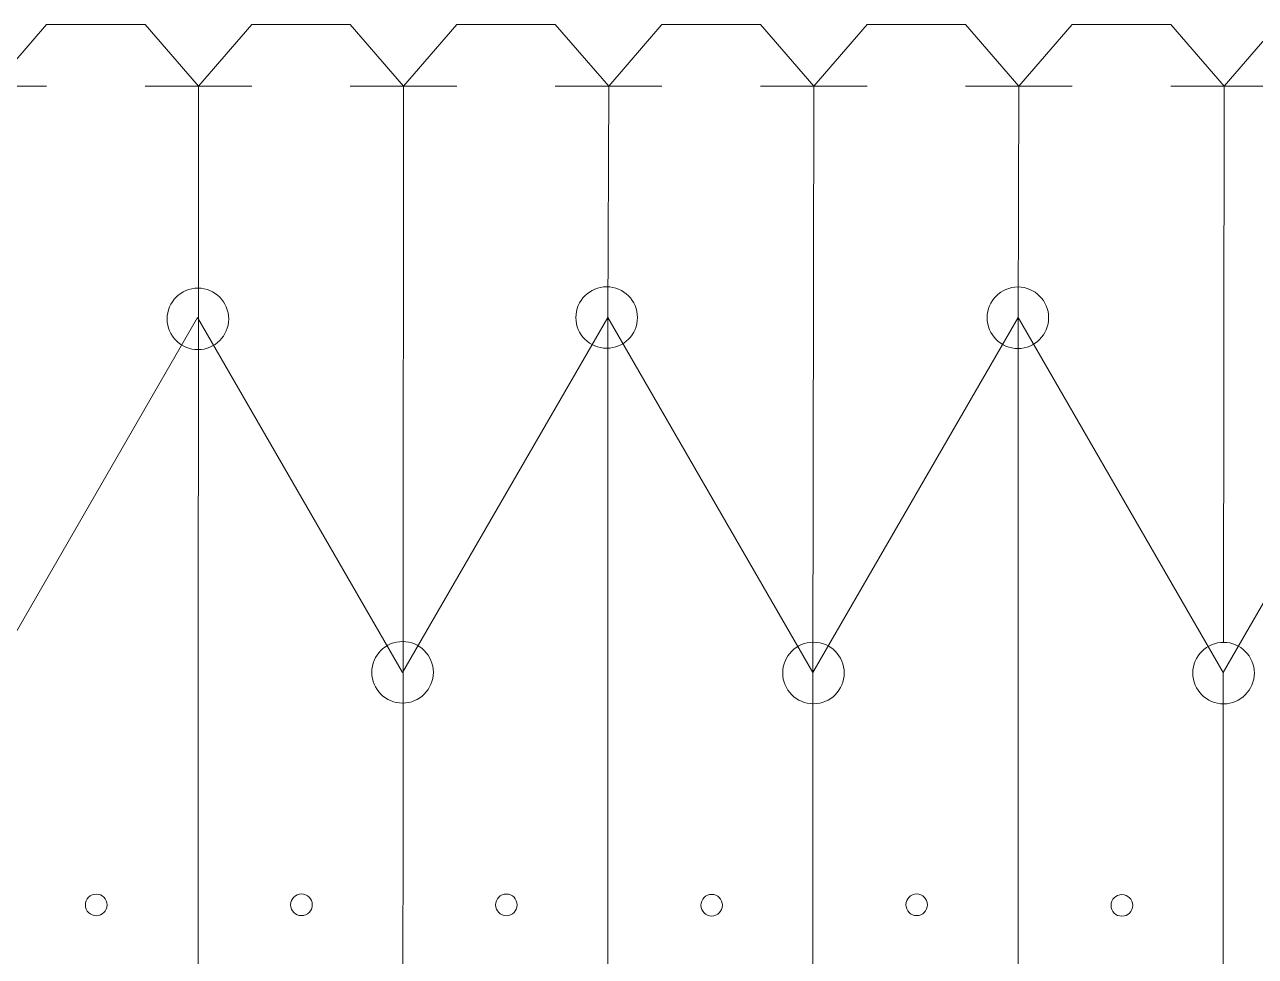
# Model space of a CAD drawing. Header units: inches. Extents: x -11.3 to 7.3, y 1.6 to 5.1.
# Drawn here: x -9.057 to -6.695, y 3.343 to 5.133 of the extents above; entities that cross this region are included whole.
import ezdxf
from ezdxf.lldxf.tags import DXFTag

# ---------------------------------------------------------------- set-up
doc = ezdxf.new("R2010")
doc.units = ezdxf.units.IN
doc.header["$MEASUREMENT"] = 0
doc.layers.add('Layer 1', color=7, linetype='Continuous')
doc.layers.add('SLD-0', color=7, linetype='Continuous')
tags = doc.linetypes.add('New Line1', pattern=[2, 1, -1]).pattern_tags.tags
tags[6:7] = [DXFTag(74, 4), DXFTag(75, 0), DXFTag(340, '0'), DXFTag(46, 1.0), DXFTag(50, 0.0), DXFTag(44, 0.0), DXFTag(45, 0.0)]
tags[4:5] = [DXFTag(74, 4), DXFTag(75, 0), DXFTag(340, '0'), DXFTag(46, 1.0), DXFTag(50, 0.0), DXFTag(44, 0.0), DXFTag(45, 0.0)]
tags = doc.linetypes.add('New Line137', pattern=[2, 1, -1]).pattern_tags.tags
tags[6:7] = [DXFTag(74, 4), DXFTag(75, 0), DXFTag(340, '0'), DXFTag(46, 1.0), DXFTag(50, 0.0), DXFTag(44, 0.0), DXFTag(45, 0.0)]
tags[4:5] = [DXFTag(74, 4), DXFTag(75, 0), DXFTag(340, '0'), DXFTag(46, 1.0), DXFTag(50, 0.0), DXFTag(44, 0.0), DXFTag(45, 0.0)]
tags = doc.linetypes.add('New Line14', pattern=[2, 1, -1]).pattern_tags.tags
tags[6:7] = [DXFTag(74, 4), DXFTag(75, 0), DXFTag(340, '0'), DXFTag(46, 1.0), DXFTag(50, 0.0), DXFTag(44, 0.0), DXFTag(45, 0.0)]
tags[4:5] = [DXFTag(74, 4), DXFTag(75, 0), DXFTag(340, '0'), DXFTag(46, 1.0), DXFTag(50, 0.0), DXFTag(44, 0.0), DXFTag(45, 0.0)]
tags = doc.linetypes.add('New Line144', pattern=[2, 1, -1]).pattern_tags.tags
tags[6:7] = [DXFTag(74, 4), DXFTag(75, 0), DXFTag(340, '0'), DXFTag(46, 1.0), DXFTag(50, 0.0), DXFTag(44, 0.0), DXFTag(45, 0.0)]
tags[4:5] = [DXFTag(74, 4), DXFTag(75, 0), DXFTag(340, '0'), DXFTag(46, 1.0), DXFTag(50, 0.0), DXFTag(44, 0.0), DXFTag(45, 0.0)]
tags = doc.linetypes.add('New Line147', pattern=[2, 1, -1]).pattern_tags.tags
tags[6:7] = [DXFTag(74, 4), DXFTag(75, 0), DXFTag(340, '0'), DXFTag(46, 1.0), DXFTag(50, 0.0), DXFTag(44, 0.0), DXFTag(45, 0.0)]
tags[4:5] = [DXFTag(74, 4), DXFTag(75, 0), DXFTag(340, '0'), DXFTag(46, 1.0), DXFTag(50, 0.0), DXFTag(44, 0.0), DXFTag(45, 0.0)]
tags = doc.linetypes.add('New Line149', pattern=[2, 1, -1]).pattern_tags.tags
tags[6:7] = [DXFTag(74, 4), DXFTag(75, 0), DXFTag(340, '0'), DXFTag(46, 1.0), DXFTag(50, 0.0), DXFTag(44, 0.0), DXFTag(45, 0.0)]
tags[4:5] = [DXFTag(74, 4), DXFTag(75, 0), DXFTag(340, '0'), DXFTag(46, 1.0), DXFTag(50, 0.0), DXFTag(44, 0.0), DXFTag(45, 0.0)]
tags = doc.linetypes.add('New Line16', pattern=[2, 1, -1]).pattern_tags.tags
tags[6:7] = [DXFTag(74, 4), DXFTag(75, 0), DXFTag(340, '0'), DXFTag(46, 1.0), DXFTag(50, 0.0), DXFTag(44, 0.0), DXFTag(45, 0.0)]
tags[4:5] = [DXFTag(74, 4), DXFTag(75, 0), DXFTag(340, '0'), DXFTag(46, 1.0), DXFTag(50, 0.0), DXFTag(44, 0.0), DXFTag(45, 0.0)]
tags = doc.linetypes.add('New Line18', pattern=[2, 1, -1]).pattern_tags.tags
tags[6:7] = [DXFTag(74, 4), DXFTag(75, 0), DXFTag(340, '0'), DXFTag(46, 1.0), DXFTag(50, 0.0), DXFTag(44, 0.0), DXFTag(45, 0.0)]
tags[4:5] = [DXFTag(74, 4), DXFTag(75, 0), DXFTag(340, '0'), DXFTag(46, 1.0), DXFTag(50, 0.0), DXFTag(44, 0.0), DXFTag(45, 0.0)]
tags = doc.linetypes.add('New Line19', pattern=[2, 1, -1]).pattern_tags.tags
tags[6:7] = [DXFTag(74, 4), DXFTag(75, 0), DXFTag(340, '0'), DXFTag(46, 1.0), DXFTag(50, 0.0), DXFTag(44, 0.0), DXFTag(45, 0.0)]
tags[4:5] = [DXFTag(74, 4), DXFTag(75, 0), DXFTag(340, '0'), DXFTag(46, 1.0), DXFTag(50, 0.0), DXFTag(44, 0.0), DXFTag(45, 0.0)]
tags = doc.linetypes.add('New Line24', pattern=[2, 1, -1]).pattern_tags.tags
tags[6:7] = [DXFTag(74, 4), DXFTag(75, 0), DXFTag(340, '0'), DXFTag(46, 1.0), DXFTag(50, 0.0), DXFTag(44, 0.0), DXFTag(45, 0.0)]
tags[4:5] = [DXFTag(74, 4), DXFTag(75, 0), DXFTag(340, '0'), DXFTag(46, 1.0), DXFTag(50, 0.0), DXFTag(44, 0.0), DXFTag(45, 0.0)]
tags = doc.linetypes.add('New Line25', pattern=[2, 1, -1]).pattern_tags.tags
tags[6:7] = [DXFTag(74, 4), DXFTag(75, 0), DXFTag(340, '0'), DXFTag(46, 1.0), DXFTag(50, 0.0), DXFTag(44, 0.0), DXFTag(45, 0.0)]
tags[4:5] = [DXFTag(74, 4), DXFTag(75, 0), DXFTag(340, '0'), DXFTag(46, 1.0), DXFTag(50, 0.0), DXFTag(44, 0.0), DXFTag(45, 0.0)]
tags = doc.linetypes.add('New Line26', pattern=[2, 1, -1]).pattern_tags.tags
tags[6:7] = [DXFTag(74, 4), DXFTag(75, 0), DXFTag(340, '0'), DXFTag(46, 1.0), DXFTag(50, 0.0), DXFTag(44, 0.0), DXFTag(45, 0.0)]
tags[4:5] = [DXFTag(74, 4), DXFTag(75, 0), DXFTag(340, '0'), DXFTag(46, 1.0), DXFTag(50, 0.0), DXFTag(44, 0.0), DXFTag(45, 0.0)]
tags = doc.linetypes.add('New Line27', pattern=[2, 1, -1]).pattern_tags.tags
tags[6:7] = [DXFTag(74, 4), DXFTag(75, 0), DXFTag(340, '0'), DXFTag(46, 1.0), DXFTag(50, 0.0), DXFTag(44, 0.0), DXFTag(45, 0.0)]
tags[4:5] = [DXFTag(74, 4), DXFTag(75, 0), DXFTag(340, '0'), DXFTag(46, 1.0), DXFTag(50, 0.0), DXFTag(44, 0.0), DXFTag(45, 0.0)]
tags = doc.linetypes.add('New Line28', pattern=[2, 1, -1]).pattern_tags.tags
tags[6:7] = [DXFTag(74, 4), DXFTag(75, 0), DXFTag(340, '0'), DXFTag(46, 1.0), DXFTag(50, 0.0), DXFTag(44, 0.0), DXFTag(45, 0.0)]
tags[4:5] = [DXFTag(74, 4), DXFTag(75, 0), DXFTag(340, '0'), DXFTag(46, 1.0), DXFTag(50, 0.0), DXFTag(44, 0.0), DXFTag(45, 0.0)]
tags = doc.linetypes.add('New Line52', pattern=[2, 1, -1]).pattern_tags.tags
tags[6:7] = [DXFTag(74, 4), DXFTag(75, 0), DXFTag(340, '0'), DXFTag(46, 1.0), DXFTag(50, 0.0), DXFTag(44, 0.0), DXFTag(45, 0.0)]
tags[4:5] = [DXFTag(74, 4), DXFTag(75, 0), DXFTag(340, '0'), DXFTag(46, 1.0), DXFTag(50, 0.0), DXFTag(44, 0.0), DXFTag(45, 0.0)]
tags = doc.linetypes.add('New Line55', pattern=[2, 1, -1]).pattern_tags.tags
tags[6:7] = [DXFTag(74, 4), DXFTag(75, 0), DXFTag(340, '0'), DXFTag(46, 1.0), DXFTag(50, 0.0), DXFTag(44, 0.0), DXFTag(45, 0.0)]
tags[4:5] = [DXFTag(74, 4), DXFTag(75, 0), DXFTag(340, '0'), DXFTag(46, 1.0), DXFTag(50, 0.0), DXFTag(44, 0.0), DXFTag(45, 0.0)]
tags = doc.linetypes.add('New Line57', pattern=[2, 1, -1]).pattern_tags.tags
tags[6:7] = [DXFTag(74, 4), DXFTag(75, 0), DXFTag(340, '0'), DXFTag(46, 1.0), DXFTag(50, 0.0), DXFTag(44, 0.0), DXFTag(45, 0.0)]
tags[4:5] = [DXFTag(74, 4), DXFTag(75, 0), DXFTag(340, '0'), DXFTag(46, 1.0), DXFTag(50, 0.0), DXFTag(44, 0.0), DXFTag(45, 0.0)]

msp = doc.modelspace()

# ---------------------------------------------------------------- linework, layer by layer
at = {"layer": 'Layer 1', "color": 5, "linetype": 'New Line1', "lineweight": 9}
msp.add_open_spline([(-6.7547, 5.0147), (-6.7547, 5.0147), (-6.7557, 3.9465), (-6.7557, 3.9465)], degree=3, dxfattribs=at)
at = {"layer": 'SLD-0', "color": 179, "lineweight": 9}
for points in [[(-9.0146, 5.1328), (-9.0146, 5.1328), (-9.1169, 5.0147), (-9.1169, 5.0147)], [(-9.0146, 5.1328), (-9.0146, 5.1328), (-8.8256, 5.1328), (-8.8256, 5.1328)], [(-8.8256, 5.1328), (-8.8256, 5.1328), (-8.7232, 5.0147), (-8.7232, 5.0147)], [(-8.6209, 5.1328), (-8.6209, 5.1328), (-8.7232, 5.0147), (-8.7232, 5.0147)], [(-8.6209, 5.1328), (-8.6209, 5.1328), (-8.4319, 5.1328), (-8.4319, 5.1328)], [(-8.4319, 5.1328), (-8.4319, 5.1328), (-8.3295, 5.0147), (-8.3295, 5.0147)], [(-8.2272, 5.1328), (-8.2272, 5.1328), (-8.3295, 5.0147), (-8.3295, 5.0147)], [(-8.2272, 5.1328), (-8.2272, 5.1328), (-8.0382, 5.1328), (-8.0382, 5.1328)], [(-8.0382, 5.1328), (-8.0382, 5.1328), (-7.9358, 5.0147), (-7.9358, 5.0147)], [(-7.8335, 5.1328), (-7.8335, 5.1328), (-7.9358, 5.0147), (-7.9358, 5.0147)], [(-7.8335, 5.1328), (-7.8335, 5.1328), (-7.6445, 5.1328), (-7.6445, 5.1328)], [(-7.6445, 5.1328), (-7.6445, 5.1328), (-7.5421, 5.0147), (-7.5421, 5.0147)], [(-7.4398, 5.1328), (-7.4398, 5.1328), (-7.5421, 5.0147), (-7.5421, 5.0147)], [(-7.4398, 5.1328), (-7.4398, 5.1328), (-7.2508, 5.1328), (-7.2508, 5.1328)], [(-7.2508, 5.1328), (-7.2508, 5.1328), (-7.1484, 5.0147), (-7.1484, 5.0147)], [(-7.0461, 5.1328), (-7.0461, 5.1328), (-7.1484, 5.0147), (-7.1484, 5.0147)], [(-7.0461, 5.1328), (-7.0461, 5.1328), (-6.8571, 5.1328), (-6.8571, 5.1328)], [(-6.8571, 5.1328), (-6.8571, 5.1328), (-6.7547, 5.0147), (-6.7547, 5.0147)], [(-6.6524, 5.1328), (-6.6524, 5.1328), (-6.7547, 5.0147), (-6.7547, 5.0147)], [(-9.1169, 5.0147), (-9.1169, 5.0147), (-9.0146, 5.0147), (-9.0146, 5.0147)], [(-8.8256, 5.0147), (-8.8256, 5.0147), (-8.7232, 5.0147), (-8.7232, 5.0147)], [(-8.7232, 5.0147), (-8.7232, 5.0147), (-8.6209, 5.0147), (-8.6209, 5.0147)], [(-8.4319, 5.0147), (-8.4319, 5.0147), (-8.3295, 5.0147), (-8.3295, 5.0147)], [(-8.3295, 5.0147), (-8.3295, 5.0147), (-8.2272, 5.0147), (-8.2272, 5.0147)], [(-8.0382, 5.0147), (-8.0382, 5.0147), (-7.9358, 5.0147), (-7.9358, 5.0147)], [(-7.9358, 5.0147), (-7.9358, 5.0147), (-7.8335, 5.0147), (-7.8335, 5.0147)], [(-7.6445, 5.0147), (-7.6445, 5.0147), (-7.5421, 5.0147), (-7.5421, 5.0147)], [(-7.5421, 5.0147), (-7.5421, 5.0147), (-7.4398, 5.0147), (-7.4398, 5.0147)], [(-7.2508, 5.0147), (-7.2508, 5.0147), (-7.1484, 5.0147), (-7.1484, 5.0147)], [(-7.1484, 5.0147), (-7.1484, 5.0147), (-7.0461, 5.0147), (-7.0461, 5.0147)], [(-6.8571, 5.0147), (-6.8571, 5.0147), (-6.7547, 5.0147), (-6.7547, 5.0147)], [(-6.7547, 5.0147), (-6.7547, 5.0147), (-6.6524, 5.0147), (-6.6524, 5.0147)]]:
    msp.add_open_spline(points, degree=3, dxfattribs=at)
at = {"layer": 'SLD-0', "color": 5, "linetype": 'New Line55', "lineweight": 9}
msp.add_open_spline([(-8.7246, 1.8689), (-8.7246, 1.8689), (-8.7232, 5.0147), (-8.7232, 5.0147)], degree=3, dxfattribs=at)
at = {"layer": 'SLD-0', "color": 5, "linetype": 'New Line52', "lineweight": 9}
msp.add_open_spline([(-8.3312, 1.8689), (-8.3312, 1.8689), (-8.3295, 5.0147), (-8.3295, 5.0147)], degree=3, dxfattribs=at)
at = {"layer": 'SLD-0', "color": 5, "linetype": 'New Line19', "lineweight": 9}
msp.add_open_spline([(-7.9375, 4.5704), (-7.9375, 4.5704), (-7.9358, 5.0147), (-7.9358, 5.0147)], degree=3, dxfattribs=at)
at = {"layer": 'SLD-0', "color": 5, "linetype": 'New Line16', "lineweight": 9}
msp.add_open_spline([(-7.5438, 3.8885), (-7.5438, 3.8885), (-7.5421, 5.0147), (-7.5421, 5.0147)], degree=3, dxfattribs=at)
at = {"layer": 'SLD-0', "color": 5, "linetype": 'New Line147', "lineweight": 9}
msp.add_open_spline([(-7.1498, 4.5688), (-7.1498, 4.5688), (-7.1484, 5.0147), (-7.1484, 5.0147)], degree=3, dxfattribs=at)
at = {"layer": 'SLD-0', "lineweight": 9}
for points in [[(-8.6651, 4.5677), (-8.6651, 4.6003), (-8.6915, 4.6267), (-8.7241, 4.6267), (-8.7241, 4.6267), (-8.7568, 4.6267), (-8.7832, 4.6003), (-8.7832, 4.5677), (-8.7832, 4.5677), (-8.7832, 4.535), (-8.7568, 4.5086), (-8.7241, 4.5086), (-8.7241, 4.5086), (-8.6915, 4.5086), (-8.6651, 4.535), (-8.6651, 4.5677)], [(-7.8806, 4.5702), (-7.8806, 4.6029), (-7.907, 4.6293), (-7.9396, 4.6293), (-7.9396, 4.6293), (-7.9723, 4.6293), (-7.9987, 4.6029), (-7.9987, 4.5702), (-7.9987, 4.5702), (-7.9987, 4.5376), (-7.9723, 4.5112), (-7.9396, 4.5112), (-7.9396, 4.5112), (-7.907, 4.5112), (-7.8806, 4.5376), (-7.8806, 4.5702)], [(-7.0914, 4.5698), (-7.0914, 4.6025), (-7.1178, 4.6289), (-7.1504, 4.6289), (-7.1504, 4.6289), (-7.1831, 4.6289), (-7.2095, 4.6025), (-7.2095, 4.5698), (-7.2095, 4.5698), (-7.2095, 4.5372), (-7.1831, 4.5108), (-7.1504, 4.5108), (-7.1504, 4.5108), (-7.1178, 4.5108), (-7.0914, 4.5372), (-7.0914, 4.5698)], [(-8.2723, 3.8889), (-8.2723, 3.9216), (-8.2988, 3.948), (-8.3314, 3.948), (-8.3314, 3.948), (-8.364, 3.948), (-8.3905, 3.9216), (-8.3905, 3.8889), (-8.3905, 3.8889), (-8.3905, 3.8563), (-8.364, 3.8299), (-8.3314, 3.8299), (-8.3314, 3.8299), (-8.2988, 3.8299), (-8.2723, 3.8563), (-8.2723, 3.8889)], [(-7.4837, 3.8877), (-7.4837, 3.9203), (-7.5101, 3.9467), (-7.5427, 3.9467), (-7.5427, 3.9467), (-7.5754, 3.9467), (-7.6018, 3.9203), (-7.6018, 3.8877), (-7.6018, 3.8877), (-7.6018, 3.8551), (-7.5754, 3.8286), (-7.5427, 3.8286), (-7.5427, 3.8286), (-7.5101, 3.8286), (-7.4837, 3.8551), (-7.4837, 3.8877)], [(-6.6966, 3.8875), (-6.6966, 3.9201), (-6.7231, 3.9465), (-6.7557, 3.9465), (-6.7557, 3.9465), (-6.7883, 3.9465), (-6.8148, 3.9201), (-6.8148, 3.8875), (-6.8148, 3.8875), (-6.8148, 3.8549), (-6.7883, 3.8284), (-6.7557, 3.8284), (-6.7557, 3.8284), (-6.7231, 3.8284), (-6.6966, 3.8549), (-6.6966, 3.8875)], [(-8.8985, 3.4422), (-8.8985, 3.4537), (-8.9078, 3.463), (-8.9192, 3.463), (-8.9192, 3.463), (-8.9307, 3.463), (-8.94, 3.4537), (-8.94, 3.4422), (-8.94, 3.4422), (-8.94, 3.4307), (-8.9307, 3.4214), (-8.9192, 3.4214), (-8.9192, 3.4214), (-8.9078, 3.4214), (-8.8985, 3.4307), (-8.8985, 3.4422)], [(-8.5047, 3.4425), (-8.5047, 3.454), (-8.514, 3.4633), (-8.5255, 3.4633), (-8.5255, 3.4633), (-8.537, 3.4633), (-8.5463, 3.454), (-8.5463, 3.4425), (-8.5463, 3.4425), (-8.5463, 3.431), (-8.537, 3.4217), (-8.5255, 3.4217), (-8.5255, 3.4217), (-8.514, 3.4217), (-8.5047, 3.431), (-8.5047, 3.4425)], [(-8.1114, 3.4423), (-8.1114, 3.4538), (-8.1207, 3.4631), (-8.1322, 3.4631), (-8.1322, 3.4631), (-8.1437, 3.4631), (-8.153, 3.4538), (-8.153, 3.4423), (-8.153, 3.4423), (-8.153, 3.4308), (-8.1437, 3.4215), (-8.1322, 3.4215), (-8.1322, 3.4215), (-8.1207, 3.4215), (-8.1114, 3.4308), (-8.1114, 3.4423)], [(-7.7174, 3.4416), (-7.7174, 3.4531), (-7.7267, 3.4624), (-7.7381, 3.4624), (-7.7381, 3.4624), (-7.7496, 3.4624), (-7.7589, 3.4531), (-7.7589, 3.4416), (-7.7589, 3.4416), (-7.7589, 3.4302), (-7.7496, 3.4209), (-7.7381, 3.4209), (-7.7381, 3.4209), (-7.7267, 3.4209), (-7.7174, 3.4302), (-7.7174, 3.4416)], [(-7.3239, 3.4426), (-7.3239, 3.454), (-7.3332, 3.4633), (-7.3447, 3.4633), (-7.3447, 3.4633), (-7.3561, 3.4633), (-7.3654, 3.454), (-7.3654, 3.4426), (-7.3654, 3.4426), (-7.3654, 3.4311), (-7.3561, 3.4218), (-7.3447, 3.4218), (-7.3447, 3.4218), (-7.3332, 3.4218), (-7.3239, 3.4311), (-7.3239, 3.4426)], [(-6.9301, 3.4414), (-6.9301, 3.4529), (-6.9394, 3.4622), (-6.9509, 3.4622), (-6.9509, 3.4622), (-6.9624, 3.4622), (-6.9717, 3.4529), (-6.9717, 3.4414), (-6.9717, 3.4414), (-6.9717, 3.4299), (-6.9624, 3.4206), (-6.9509, 3.4206), (-6.9509, 3.4206), (-6.9394, 3.4206), (-6.9301, 3.4299), (-6.9301, 3.4414)]]:
    msp.add_open_spline(points, degree=3, knots=[0, 0, 0, 0, 0.2, 0.2, 0.2, 0.2, 0.4, 0.4, 0.4, 0.4, 0.6, 0.6, 0.6, 0.6, 1, 1, 1, 1], dxfattribs=at)
at = {"layer": 'SLD-0', "color": 5, "linetype": 'New Line24', "lineweight": 9}
msp.add_open_spline([(-9.1186, 3.8885), (-9.1186, 3.8885), (-8.7249, 4.5704), (-8.7249, 4.5704)], degree=3, dxfattribs=at)
at = {"layer": 'SLD-0', "color": 5, "linetype": 'New Line26', "lineweight": 9}
msp.add_open_spline([(-8.7249, 4.5704), (-8.7249, 4.5704), (-8.3312, 3.8885), (-8.3312, 3.8885)], degree=3, dxfattribs=at)
at = {"layer": 'SLD-0', "color": 5, "linetype": 'New Line27', "lineweight": 9}
msp.add_open_spline([(-8.3312, 3.8885), (-8.3312, 3.8885), (-7.9375, 4.5704), (-7.9375, 4.5704)], degree=3, dxfattribs=at)
at = {"layer": 'SLD-0', "color": 5, "linetype": 'New Line18', "lineweight": 9}
msp.add_open_spline([(-7.9372, 2.3176), (-7.9372, 2.3176), (-7.9375, 4.5704), (-7.9375, 4.5704)], degree=3, dxfattribs=at)
at = {"layer": 'SLD-0', "color": 5, "linetype": 'New Line28', "lineweight": 9}
msp.add_open_spline([(-7.9375, 4.5704), (-7.9375, 4.5704), (-7.5438, 3.8885), (-7.5438, 3.8885)], degree=3, dxfattribs=at)
at = {"layer": 'SLD-0', "color": 5, "linetype": 'New Line57', "lineweight": 9}
msp.add_open_spline([(-7.5438, 3.8885), (-7.5438, 3.8885), (-7.15, 4.5706), (-7.15, 4.5706)], degree=3, dxfattribs=at)
at = {"layer": 'SLD-0', "color": 5, "linetype": 'New Line14', "lineweight": 9}
msp.add_open_spline([(-7.15, 4.5706), (-7.15, 4.5706), (-6.7563, 3.8886), (-6.7563, 3.8886)], degree=3, dxfattribs=at)
at = {"layer": 'SLD-0', "color": 5, "linetype": 'New Line144', "lineweight": 9}
msp.add_open_spline([(-7.1498, 2.318), (-7.1498, 2.318), (-7.15, 4.5706), (-7.15, 4.5706)], degree=3, dxfattribs=at)
at = {"layer": 'SLD-0', "color": 5, "linetype": 'New Line25', "lineweight": 9}
msp.add_open_spline([(-6.7563, 3.8886), (-6.7563, 3.8886), (-6.3625, 4.5707), (-6.3625, 4.5707)], degree=3, dxfattribs=at)
at = {"layer": 'SLD-0', "color": 5, "linetype": 'New Line137', "lineweight": 9}
msp.add_open_spline([(-7.5438, 2.9997), (-7.5438, 2.9997), (-7.5438, 3.8885), (-7.5438, 3.8885)], degree=3, dxfattribs=at)
at = {"layer": 'SLD-0', "color": 5, "linetype": 'New Line149', "lineweight": 9}
msp.add_open_spline([(-6.7564, 3.0001), (-6.7564, 3.0001), (-6.7563, 3.8886), (-6.7563, 3.8886)], degree=3, dxfattribs=at)

doc.saveas('drawing.dxf')
